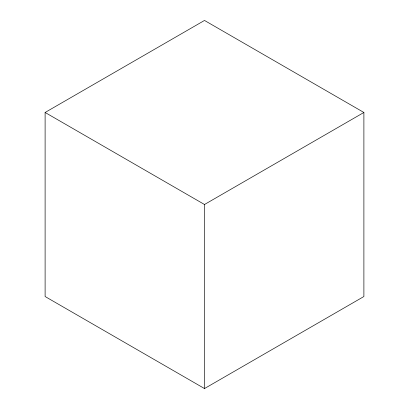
<?xml version="1.0" encoding="UTF-8"?>
<svg xmlns="http://www.w3.org/2000/svg" width="409" height="409" viewBox="0 0 409 409"><rect width="100%" height="100%" fill="white"/><g stroke="black" fill="none" stroke-linecap="round" stroke-linejoin="round"><path stroke-width="0.61" d="M45.108 112.475L204.5 20.45L363.892 112.475L363.892 296.525L204.5 388.55L45.108 296.525L45.108 112.475L204.5 204.5L363.892 112.475M204.5 204.5L204.5 388.55"/></g></svg>
